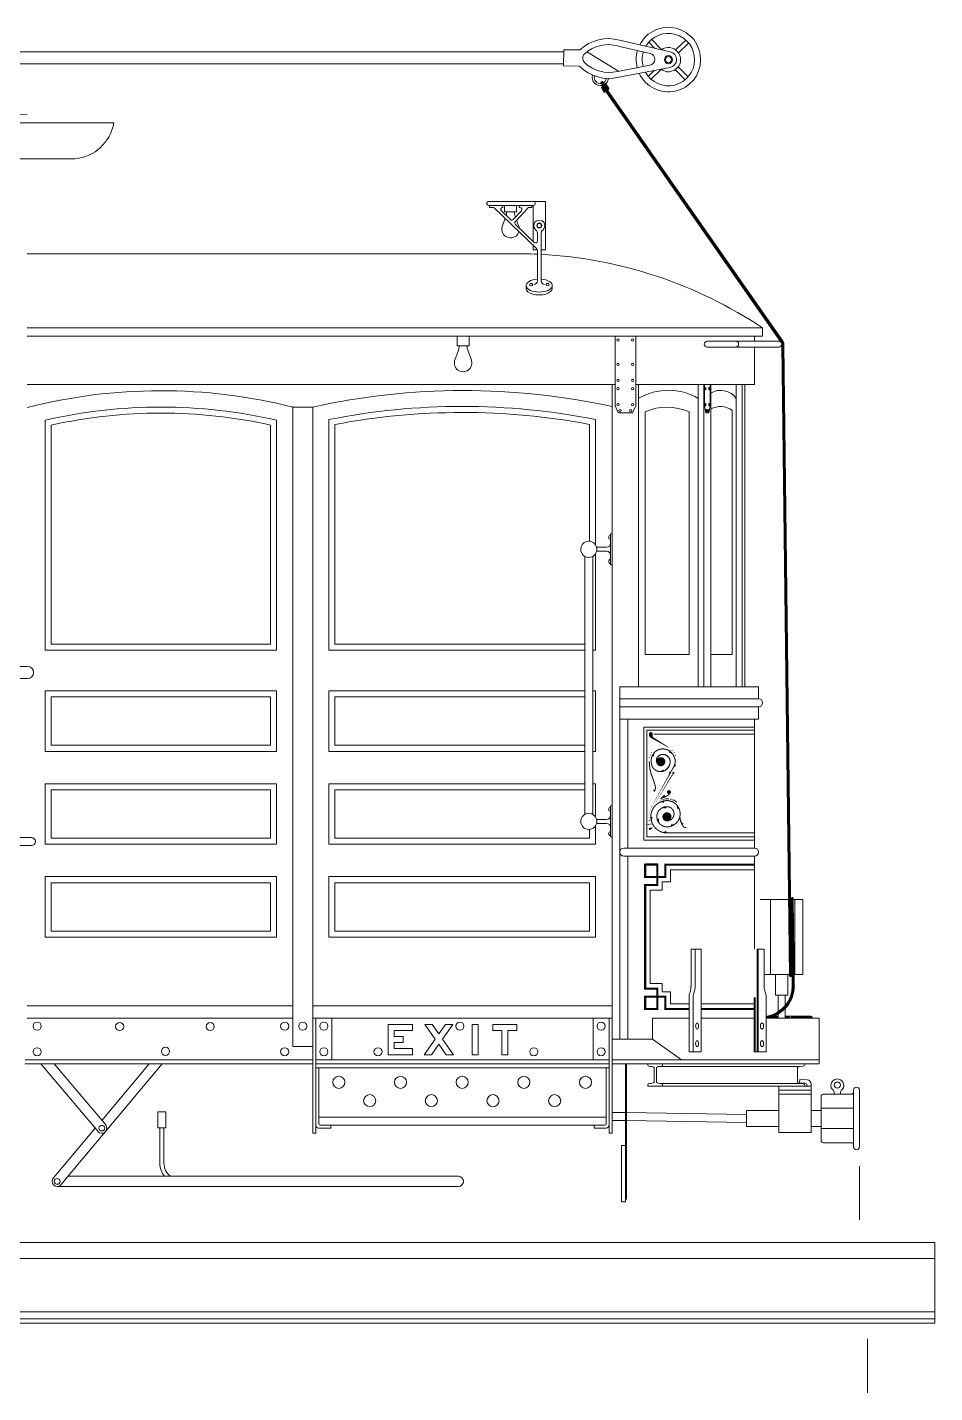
# Model space of a CAD drawing. Header units: inches. Extents: x 0 to 22, y 0 to 17.
# Drawn here: x 14.581 to 16.917, y 3.792 to 7.306 of the extents above; entities that cross this region are included whole.
import ezdxf

# ---------------------------------------------------------------- set-up
doc = ezdxf.new("R2010")
doc.units = ezdxf.units.IN
doc.header["$LTSCALE"] = 100
doc.header["$MEASUREMENT"] = 0
doc.linetypes.add('ACAD_ISO03W100', pattern=[30, 12, -18])
for name, color, linetype, lineweight in [('CAREND0', 7, 'Continuous', 0), ('CARENDBUMPER', 7, 'Continuous', 0), ('CARENDSIGNPOST', 7, 'Continuous', 0), ('CARSIDE', 7, 'Continuous', 0), ('CLERESTORY', 7, 'Continuous', 0), ('DRAWBAR', 7, 'Continuous', 0), ('FENDER', 7, 'Continuous', 0), ('FENDERELEASE', 7, 'Continuous', 0), ('FRONTDOOR', 7, 'Continuous', 0), ('FRONTDOORSTEP', 7, 'Continuous', 0), ('HANDRAIL', 7, 'Continuous', 0), ('HEADLIGHT', 7, 'Continuous', 0), ('LETTERING', 7, 'Continuous', 0), ('RAIL', 7, 'Continuous', 0), ('ROOFSIGN', 7, 'Continuous', 0), ('ROPEGUARD', 7, 'Continuous', 0), ('SCALE', 7, 'Continuous', 0), ('SCROLL', 7, 'Continuous', 0), ('STRIPING', 7, 'Continuous', 0), ('TROLLEYPOLE', 7, 'Continuous', 0), ('TROLLEYPOLEROPE', 7, 'Continuous', 0), ('VESTIBULEDECK', 7, 'Continuous', 0), ('VESTIBULEFACIA', 7, 'Continuous', 0), ('VESTIBULEFRAME', 7, 'Continuous', 0), ('VESTIBULEROOF', 7, 'Continuous', 0)]:
    doc.layers.add(name, color=color, linetype=linetype, lineweight=lineweight)

msp = doc.modelspace()

# ---------------------------------------------------------------- linework, layer by layer
at = {"layer": 'CAREND0', "color": 7, "linetype": 'Continuous'}
for p, q in [((16.09386, 6.5111), (16.09386, 6.33133)), ((16.14708, 6.5111), (16.14708, 6.33126)), ((16.0866, 4.7018), (16.0866, 6.3863)), ((16.1544, 6.3863), (16.1544, 5.60877)), ((16.30817, 6.3863), (16.30817, 5.60877)), ((16.32258, 6.3863), (16.32258, 5.60877)), ((16.32407, 6.38634), (16.32407, 6.33133)), ((16.33872, 6.38634), (16.33872, 6.33131)), ((16.34015, 6.3863), (16.34015, 5.60877)), ((16.40607, 6.3863), (16.40607, 5.60877)), ((16.42153, 6.3863), (16.42153, 5.60877)), ((16.42761, 6.3863), (16.42761, 5.60877)), ((16.09386, 6.33133), (16.10158, 6.31339)), ((16.14708, 6.33126), (16.13921, 6.31339)), ((16.32407, 6.33133), (16.32778, 6.31349)), ((16.33872, 6.33131), (16.33501, 6.31349)), ((16.10404, 6.31349), (16.13928, 6.31349)), ((16.17128, 6.31582), (16.17128, 5.69197)), ((16.28449, 6.3158), (16.28449, 5.69197)), ((16.32778, 6.31349), (16.33501, 6.31349)), ((16.39533, 6.31982), (16.39533, 5.69197)), ((16.17128, 5.69197), (16.28449, 5.69197)), ((16.34015, 5.69197), (16.39533, 5.69197)), ((16.106, 5.60877), (16.4529, 5.60877)), ((16.106, 4.7018), (16.106, 5.60877)), ((16.4529, 5.60879), (16.4633, 5.60879)), ((16.4633, 5.57757), (16.4633, 5.60879)), ((16.106, 5.57757), (16.4633, 5.57757)), ((16.106, 5.55677), (16.4633, 5.55677)), ((16.4633, 5.52559), (16.4633, 5.55677)), ((16.106, 5.52559), (16.4633, 5.52559)), ((16.1268, 5.19337), (16.1268, 5.52559)), ((16.4529, 5.19337), (16.4529, 5.52559)), ((16.1164, 5.19337), (16.4529, 5.19337)), ((16.1164, 5.17257), (16.4529, 5.17257)), ((16.1268, 4.7018), (16.1268, 5.17257)), ((16.4529, 4.93325), (16.4529, 5.17257)), ((16.1906, 4.70179), (16.1906, 4.7559))]:
    msp.add_line(p, q, dxfattribs=at)
at = {"layer": 'CAREND0'}
for p, q in [((16.1906, 4.7559), (16.28446, 4.7559)), ((16.31566, 4.7559), (16.45185, 4.7559)), ((16.0866, 4.7018), (16.1906, 4.7018))]:
    msp.add_line(p, q, dxfattribs=at)
at = {"layer": 'CAREND0', "color": 7, "linetype": 'Continuous'}
for centre in [(16.10158, 6.50074), (16.13921, 6.50074), (16.10158, 6.43834), (16.13921, 6.43834), (16.10158, 6.39674), (16.13921, 6.39674), (16.10158, 6.37594), (16.13921, 6.37594), (16.10158, 6.33434), (16.13921, 6.33434), (16.10678, 6.31874), (16.13401, 6.31874)]:
    msp.add_circle(centre, 0.003, dxfattribs=at)
for centre, radius, start, end in [((16.2312, 6.21985), 0.15182, 59.53227, 120.28959), ((16.3656, 6.32129), 0.04994, 35.96822, 120.64863), ((16.22785, 6.19276), 0.13545, 65.28435, 114.68833), ((16.3656, 6.27969), 0.04994, 53.46954, 120.64863), ((16.4633, 5.56717), 0.0104, -90, 90), ((16.1164, 5.18297), 0.0104, 90, 270), ((16.4529, 5.18297), 0.0104, -90, 90)]:
    msp.add_arc(centre, radius, start, end, dxfattribs=at)
for centre in [(16.32645, 6.37586), (16.33659, 6.37586), (16.32645, 6.33426), (16.33659, 6.33426), (16.32915, 6.31881), (16.33385, 6.31881)]:
    msp.add_ellipse(centre, major_axis=(0, -0.00311), ratio=0.4623873, dxfattribs=at)
at = {"layer": 'CARENDBUMPER', "color": 7, "linetype": 'Continuous'}
for p, q in [((16.1906, 4.70179), (16.1906, 4.7559)), ((16.6193, 4.64846), (16.6193, 4.7559))]:
    msp.add_line(p, q, dxfattribs=at)
at = {"layer": 'CARENDBUMPER'}
for p, q in [((16.1906, 4.7559), (16.28446, 4.7559)), ((16.31566, 4.7559), (16.45185, 4.7559)), ((16.48287, 4.7559), (16.6193, 4.7559)), ((16.26525, 4.64846), (16.6193, 4.64846))]:
    msp.add_line(p, q, dxfattribs=at)
at = {"layer": 'CARENDBUMPER', "linetype": 'Continuous'}
msp.add_line((16.1906, 4.70179), (16.26525, 4.64846), dxfattribs=at)
at = {"layer": 'CARENDSIGNPOST', "color": 7, "linetype": 'Continuous'}
for p, q in [((16.28966, 4.93325), (16.28966, 4.83872)), ((16.28966, 4.93325), (16.28966, 4.83872)), ((16.30006, 4.93325), (16.30006, 4.83872)), ((16.30006, 4.93325), (16.30006, 4.83872)), ((16.31566, 4.93325), (16.31566, 4.66933)), ((16.31566, 4.93325), (16.31566, 4.66933)), ((16.45965, 4.93325), (16.45965, 4.66933)), ((16.46225, 4.93325), (16.46225, 4.66933)), ((16.46225, 4.93325), (16.46225, 4.66933)), ((16.47785, 4.93325), (16.47785, 4.83582)), ((16.47785, 4.93325), (16.47785, 4.83582)), ((16.47785, 4.84672), (16.47785, 4.83582)), ((16.47785, 4.84672), (16.47785, 4.83582)), ((16.28446, 4.80819), (16.28446, 4.66933)), ((16.28446, 4.80819), (16.28446, 4.66933)), ((16.29486, 4.81141), (16.29486, 4.66933)), ((16.29486, 4.81141), (16.29486, 4.66933)), ((16.45185, 4.80845), (16.45185, 4.66933)), ((16.45185, 4.80845), (16.45185, 4.66933)), ((16.45445, 4.80845), (16.45445, 4.66933)), ((16.45445, 4.80845), (16.45445, 4.66933)), ((16.45965, 4.80845), (16.45965, 4.66933)), ((16.48287, 4.81141), (16.48287, 4.66933)), ((16.48287, 4.81141), (16.48287, 4.66933))]:
    msp.add_line(p, q, dxfattribs=at)
at = {"layer": 'CARENDSIGNPOST'}
for p, q in [((16.28966, 4.93325), (16.31566, 4.93325)), ((16.28966, 4.93325), (16.31566, 4.93325)), ((16.45965, 4.93325), (16.47785, 4.93325)), ((16.46225, 4.93325), (16.47785, 4.93325)), ((16.31566, 4.66933), (16.28446, 4.66933)), ((16.31566, 4.66933), (16.28446, 4.66933)), ((16.48287, 4.66933), (16.45185, 4.66933)), ((16.48287, 4.66933), (16.45185, 4.66933))]:
    msp.add_line(p, q, dxfattribs=at)
at = {"layer": 'CARENDSIGNPOST', "color": 7, "linetype": 'Continuous'}
for centre, radius, start, end in [((16.31378, 4.81045), 0.0294, 155.30138, 184.39572), ((16.31378, 4.81045), 0.0294, 155.30138, 184.39572), ((16.22345, 4.84127), 0.06627, -16.24663, -2.20072), ((16.22345, 4.84127), 0.06627, -16.24663, -2.20072), ((16.32419, 4.81063), 0.02934, 155.63669, 178.47561), ((16.32419, 4.81063), 0.02934, 155.63669, 178.47561), ((16.23384, 4.84127), 0.06627, -16.24663, -2.20072), ((16.23384, 4.84127), 0.06627, -16.24663, -2.20072), ((16.54389, 4.84127), 0.06627, -175.2843, -163.75337), ((16.54389, 4.84127), 0.06627, -175.2843, -163.75337), ((16.45354, 4.81063), 0.02934, 1.52439, 24.36331), ((16.45354, 4.81063), 0.02934, 1.52439, 24.36331)]:
    msp.add_arc(centre, radius, start, end, dxfattribs=at)
for centre in [(16.30527, 4.73532), (16.30527, 4.73532), (16.47226, 4.73532), (16.47226, 4.73532), (16.30527, 4.69035), (16.30527, 4.69035), (16.47226, 4.69035), (16.47226, 4.69035)]:
    msp.add_ellipse(centre, major_axis=(0, -0.0079), ratio=0.4854365, dxfattribs=at)
at = {"layer": 'CARSIDE'}
for p, q in [((7.4191, 5.66075), (14.5814, 5.66075)), ((7.4191, 5.62955), (14.5814, 5.62955)), ((7.4186, 5.22065), (14.5913, 5.22065)), ((7.4186, 5.19985), (14.5913, 5.19985))]:
    msp.add_line(p, q, dxfattribs=at)
for centre, radius in [((14.5814, 5.64515), 0.0156), ((14.5913, 5.21025), 0.0104)]:
    msp.add_arc(centre, radius, -90, 90, dxfattribs=at)
at = {"layer": 'CLERESTORY'}
for p, q in [((7.45406, 7.0595), (14.8036, 7.0595)), ((7.31741, 6.9673), (14.70425, 6.9673))]:
    msp.add_line(p, q, dxfattribs=at)
at = {"layer": 'CLERESTORY', "color": 7, "linetype": 'Continuous'}
msp.add_line((14.8032, 7.05733), (14.8032, 7.0595), dxfattribs=at)
at = {"layer": 'CLERESTORY', "linetype": 'Continuous'}
for centre, radius, start, end in [((10.98767, -96.54216), 103.68466, 88.0139935, 91.9625119), ((14.69342, 7.07859), 0.11182, -84.59698, -9.83157)]:
    msp.add_arc(centre, radius, start, end, dxfattribs=at)
at = {"layer": 'DRAWBAR', "color": 7, "linetype": 'Continuous'}
for p, q in [((16.17863, 4.63813), (16.17863, 4.63482)), ((16.19423, 4.62902), (16.19423, 4.59028)), ((16.20088, 4.62902), (16.20088, 4.59028)), ((16.21648, 4.63813), (16.21648, 4.63482)), ((16.5634, 4.6264), (16.5634, 4.59256)), ((16.58302, 4.63806), (16.58302, 4.6374)), ((16.17863, 4.58448), (16.17863, 4.58086)), ((16.18123, 4.58708), (16.18383, 4.58768)), ((16.21128, 4.58768), (16.56679, 4.58768)), ((16.21388, 4.58708), (16.21128, 4.58768)), ((16.21648, 4.58448), (16.21648, 4.58086)), ((16.5153, 4.58086), (16.5153, 4.46126)), ((16.56928, 4.59804), (16.5687, 4.58895)), ((16.58302, 4.58156), (16.58302, 4.58086)), ((16.5881, 4.58282), (16.5881, 4.58086)), ((16.5985, 4.58639), (16.5985, 4.46126)), ((16.7077, 4.57046), (16.7077, 4.56526)), ((16.7233, 4.57046), (16.7233, 4.42486)), ((16.6245, 4.55486), (16.6245, 4.44046)), ((16.6583, 4.56279), (16.6583, 4.56006)), ((16.6739, 4.56267), (16.6739, 4.56006)), ((16.7077, 4.56526), (16.7077, 4.43006)), ((16.4321, 4.51846), (16.4321, 4.47686)), ((16.7077, 4.43006), (16.7077, 4.42486))]:
    msp.add_line(p, q, dxfattribs=at)
at = {"layer": 'DRAWBAR'}
for p, q in [((16.18123, 4.63222), (16.18383, 4.63162)), ((16.21388, 4.63222), (16.21128, 4.63162)), ((16.21128, 4.63162), (16.56894, 4.63162)), ((16.5686, 4.6316), (16.57782, 4.6322)), ((16.17863, 4.58086), (16.5985, 4.58086)), ((16.5153, 4.57046), (16.5985, 4.57046)), ((16.5686, 4.58736), (16.57782, 4.58676)), ((16.56862, 4.58896), (16.58324, 4.58801)), ((16.56928, 4.59804), (16.58877, 4.59677)), ((16.5153, 4.56006), (16.5985, 4.56006)), ((16.6297, 4.56006), (16.7025, 4.56006)), ((16.0866, 4.51326), (16.12114, 4.51277)), ((16.12374, 4.51273), (16.4321, 4.50806)), ((16.4321, 4.51846), (16.5153, 4.51846)), ((16.5985, 4.51846), (16.6245, 4.51846)), ((16.6245, 4.52366), (16.7077, 4.52366)), ((16.0866, 4.49246), (16.12114, 4.49197)), ((16.12374, 4.49193), (16.4321, 4.48726)), ((16.4321, 4.47686), (16.5153, 4.47686)), ((16.5985, 4.47686), (16.6245, 4.47686)), ((16.6245, 4.47166), (16.7077, 4.47166)), ((16.5153, 4.46126), (16.5985, 4.46126)), ((16.6297, 4.43526), (16.7025, 4.43526))]:
    msp.add_line(p, q, dxfattribs=at)
at = {"layer": 'DRAWBAR', "color": 7, "linetype": 'Continuous'}
msp.add_circle((16.66618, 4.58353), 0.0078, dxfattribs=at)
for centre, radius, start, end in [((16.18123, 4.63482), 0.0026, 180, 270), ((16.18455, 4.61239), 0.01924, 59.7915, 92.13601), ((16.21057, 4.61239), 0.01924, 87.86399, 120.2085), ((16.21388, 4.63482), 0.0026, -90, 0), ((16.5686, 4.6264), 0.0052, 90, 180), ((16.57782, 4.6374), 0.0052, -90, 0), ((16.18123, 4.58448), 0.0026, 90, 180), ((16.18455, 4.60692), 0.01924, -92.13601, -59.7915), ((16.21057, 4.60692), 0.01924, -120.2085, -87.86399), ((16.21388, 4.58448), 0.0026, 0, 90), ((16.5686, 4.59256), 0.0052, 180, 270), ((16.57782, 4.58156), 0.0052, 0, 90), ((16.5829, 4.58282), 0.0052, 0, 86.27834), ((16.5881, 4.58639), 0.0104, 0, 86.27834), ((16.66616, 4.58254), 0.01659, -44.02906, 223.68878), ((16.6479, 4.56279), 0.0104, 0, 52.9124), ((16.6843, 4.56267), 0.0104, 126.65281, 180), ((16.7155, 4.57046), 0.0078, 0, 180), ((16.6297, 4.55486), 0.0052, 90, 180), ((16.7025, 4.56526), 0.0052, -90, 0), ((16.6297, 4.44046), 0.0052, 180, 270), ((16.7025, 4.43006), 0.0052, 0, 90), ((16.7155, 4.42486), 0.0078, 180, 360)]:
    msp.add_arc(centre, radius, start, end, dxfattribs=at)
at = {"layer": 'FENDER', "color": 7, "linetype": 'Continuous'}
for p, q in [((14.917, 4.5147), (14.9378, 4.5147)), ((14.917, 4.4731), (14.917, 4.5147)), ((14.9378, 4.4731), (14.9378, 4.5147)), ((14.917, 4.4731), (14.9378, 4.4731)), ((14.9222, 4.3822), (14.9222, 4.4731)), ((14.9326, 4.3822), (14.9326, 4.4731))]:
    msp.add_line(p, q, dxfattribs=at)
at = {"layer": 'FENDER'}
for p, q in [((14.65771, 4.3227), (14.9742, 4.3227)), ((14.68573, 4.3487), (15.6907, 4.3487)), ((14.9742, 4.3227), (15.6907, 4.3227)), ((14.9794, 4.3487), (15.6907, 4.3487))]:
    msp.add_line(p, q, dxfattribs=at)
at = {"layer": 'FENDER', "color": 7, "linetype": 'Continuous'}
for radius, end in [(0.052, 220.10803), (0.0416, 233.63812)]:
    msp.add_arc((14.9742, 4.3822), radius, 180, end, dxfattribs=at)
at = {"layer": 'FENDER'}
msp.add_arc((15.6907, 4.3357), 0.013, -90, 90, dxfattribs=at)
at = {"layer": 'FENDERELEASE', "color": 7, "linetype": 'Continuous'}
for p, q in [((14.61597, 4.63806), (14.7629, 4.46413)), ((14.64985, 4.63806), (14.78269, 4.48081)), ((14.92817, 4.63806), (14.66722, 4.32661)), ((14.8944, 4.63806), (14.77262, 4.49273)), ((16.12114, 4.28265), (16.12114, 4.63806)), ((16.12374, 4.29003), (16.12374, 4.63806)), ((14.75575, 4.47259), (14.64845, 4.34453)), ((16.11074, 4.28265), (16.11074, 4.42825)), ((16.12114, 4.42182), (16.12114, 4.42481)), ((16.12114, 4.29003), (16.12374, 4.29003))]:
    msp.add_line(p, q, dxfattribs=at)
at = {"layer": 'FENDERELEASE'}
for p, q in [((16.11074, 4.42825), (16.12114, 4.42825)), ((16.11074, 4.28265), (16.12114, 4.28265))]:
    msp.add_line(p, q, dxfattribs=at)
at = {"layer": 'FENDERELEASE', "color": 7, "linetype": 'Continuous'}
for centre in [(14.77273, 4.47282), (14.65771, 4.33565)]:
    msp.add_circle(centre, 0.0075, dxfattribs=at)
for centre, radius, start, end in [((14.77277, 4.47249), 0.01294, -139.73183, 40.18988), ((14.65788, 4.33581), 0.01312, 137.21476, 315.41131)]:
    msp.add_arc(centre, radius, start, end, dxfattribs=at)
at = {"layer": 'FRONTDOOR'}
for p, q in [((14.5809, 6.38629), (16.0866, 6.3863)), ((14.6271, 5.70235), (15.2226, 5.70235)), ((14.6427, 5.71795), (15.207, 5.71795)), ((15.3572, 5.70235), (16.01585, 5.70235)), ((15.3728, 5.71795), (16.01585, 5.71795)), ((16.03665, 5.70235), (16.0436, 5.70235)), ((14.6271, 5.59835), (15.2226, 5.59835)), ((15.3572, 5.59835), (16.01585, 5.59835)), ((16.03665, 5.59835), (16.0436, 5.59835)), ((14.6427, 5.58275), (15.207, 5.58275)), ((15.3728, 5.58275), (16.01585, 5.58275)), ((14.6427, 5.45795), (15.207, 5.45795)), ((15.3728, 5.45795), (16.01585, 5.45795)), ((14.6271, 5.44235), (15.2226, 5.44235)), ((15.3572, 5.44235), (16.01585, 5.44235)), ((16.03665, 5.44235), (16.0436, 5.44235)), ((14.6271, 5.35915), (15.2226, 5.35915)), ((14.6427, 5.34355), (15.207, 5.34355)), ((15.3572, 5.35915), (16.01585, 5.35915)), ((15.3728, 5.34355), (16.01585, 5.34355)), ((16.03665, 5.35915), (16.0436, 5.35915)), ((14.6271, 5.20315), (15.2226, 5.20315)), ((14.6427, 5.21875), (15.207, 5.21875)), ((15.3572, 5.20315), (16.0436, 5.20315)), ((15.3728, 5.21875), (16.028, 5.21875)), ((14.6271, 5.11995), (15.2226, 5.11995)), ((14.6427, 5.10435), (15.207, 5.10435)), ((15.3572, 5.11995), (16.0436, 5.11995)), ((15.3728, 5.10435), (16.028, 5.10435)), ((14.6271, 4.96395), (15.2226, 4.96395)), ((14.6427, 4.97955), (15.207, 4.97955)), ((15.3572, 4.96395), (16.0436, 4.96395)), ((15.3728, 4.97955), (16.028, 4.97955)), ((14.5809, 4.7872), (15.2642, 4.7872)), ((15.3156, 4.7871), (16.0866, 4.7871))]:
    msp.add_line(p, q, dxfattribs=at)
at = {"layer": 'FRONTDOOR', "color": 7, "linetype": 'Continuous'}
for p, q in [((16.0866, 4.7871), (16.0866, 6.3863)), ((15.2642, 4.68238), (15.2642, 6.32992)), ((15.2642, 4.68238), (15.2642, 6.3283)), ((15.2642, 6.3283), (15.3156, 6.3283)), ((15.3156, 4.68238), (15.3156, 6.3283)), ((14.6271, 5.70235), (14.6271, 6.29442)), ((15.2226, 5.70235), (15.2226, 6.29461)), ((15.3572, 5.70235), (15.3572, 6.29608)), ((16.0436, 5.97394), (16.0436, 6.29628)), ((14.6427, 5.71795), (14.6427, 6.28195)), ((15.207, 5.71795), (15.207, 6.28213)), ((15.3728, 5.71795), (15.3728, 6.28361)), ((16.028, 5.98304), (16.028, 6.2838)), ((16.0436, 5.70235), (16.0436, 5.95068)), ((14.6271, 5.44235), (14.6271, 5.59835)), ((15.2226, 5.44235), (15.2226, 5.59835)), ((15.3572, 5.44235), (15.3572, 5.59835)), ((16.0436, 5.44235), (16.0436, 5.59835)), ((14.6427, 5.45795), (14.6427, 5.58275)), ((15.207, 5.45795), (15.207, 5.58275)), ((15.3728, 5.45795), (15.3728, 5.58275)), ((14.6271, 5.20315), (14.6271, 5.35915)), ((14.6427, 5.21875), (14.6427, 5.34355)), ((15.207, 5.21875), (15.207, 5.34355)), ((15.2226, 5.20315), (15.2226, 5.35915)), ((15.3572, 5.20315), (15.3572, 5.35915)), ((15.3728, 5.21875), (15.3728, 5.34355)), ((16.0436, 5.27372), (16.0436, 5.35915)), ((16.028, 5.21875), (16.028, 5.24136)), ((16.0436, 5.20315), (16.0436, 5.25046)), ((14.6271, 4.96395), (14.6271, 5.11995)), ((14.6427, 4.97955), (14.6427, 5.10435)), ((15.207, 4.97955), (15.207, 5.10435)), ((15.2226, 4.96395), (15.2226, 5.11995)), ((15.3572, 4.96395), (15.3572, 5.11995)), ((15.3728, 4.97955), (15.3728, 5.10435)), ((16.028, 4.97955), (16.028, 5.10435)), ((16.0436, 4.96395), (16.0436, 5.11995))]:
    msp.add_line(p, q, dxfattribs=at)
at = {"layer": 'FRONTDOOR', "color": 7}
msp.add_line((15.2642, 4.68238), (15.3156, 4.68238), dxfattribs=at)
at = {"layer": 'FRONTDOOR', "color": 7, "linetype": 'Continuous'}
msp.add_circle((15.29, 4.73514), 0.0104, dxfattribs=at)
at = {"layer": 'FRONTDOOR', "linetype": 'Continuous'}
for centre, radius, start, end in [((14.92489, 4.98398), 1.38647, 75.83403, 104.36521), ((15.70393, 4.58223), 1.78872, 77.64697, 102.5387), ((14.92527, 5.00181), 1.32655, 77.04797, 102.98954), ((15.70089, 4.57314), 1.75688, 78.75133, 101.28121), ((14.92527, 5.00181), 1.31095, 77.59019, 102.44769), ((15.70089, 4.55246), 1.76197, 79.30104, 100.73158)]:
    msp.add_arc(centre, radius, start, end, dxfattribs=at)
at = {"layer": 'FRONTDOORSTEP', "color": 7, "linetype": 'Continuous'}
for p, q in [((15.3156, 4.45955), (15.3156, 4.7559)), ((15.3234, 4.45955), (15.3234, 4.7559)), ((15.365, 4.64853), (15.365, 4.7559)), ((16.0372, 4.64846), (16.0372, 4.7559)), ((16.0788, 4.45955), (16.0788, 4.7559)), ((16.0866, 4.45955), (16.0866, 4.7559)), ((15.3312, 4.48425), (15.3312, 4.62766)), ((16.071, 4.48425), (16.071, 4.62766)), ((15.3624, 4.47255), (15.3624, 4.48035)), ((16.0398, 4.47255), (16.0398, 4.48035))]:
    msp.add_line(p, q, dxfattribs=at)
at = {"layer": 'FRONTDOORSTEP'}
for p, q in [((15.3156, 4.7559), (15.365, 4.7559)), ((16.0372, 4.7559), (16.0866, 4.7559)), ((15.3234, 4.62766), (16.0788, 4.62766)), ((15.3312, 4.50115), (16.071, 4.50115)), ((15.3312, 4.47255), (15.3624, 4.47255)), ((15.3351, 4.48035), (16.0671, 4.48035)), ((16.0398, 4.47255), (16.071, 4.47255)), ((15.3156, 4.45955), (15.3234, 4.45955)), ((16.0788, 4.45955), (16.0866, 4.45955))]:
    msp.add_line(p, q, dxfattribs=at)
at = {"layer": 'FRONTDOORSTEP', "linetype": 'Continuous'}
for centre, radius in [((15.3442, 4.73509), 0.0104), ((16.058, 4.73509), 0.0104), ((15.3442, 4.66929), 0.0104), ((16.058, 4.66929), 0.0104), ((15.38307, 4.59066), 0.0156), ((15.54177, 4.59066), 0.0156), ((15.70037, 4.59066), 0.0156), ((15.70041, 4.59066), 0.0156), ((15.85905, 4.59066), 0.0156), ((16.01775, 4.59066), 0.0156), ((15.46237, 4.54326), 0.0156), ((15.62107, 4.54326), 0.0156), ((15.77967, 4.54326), 0.0156), ((15.93835, 4.54326), 0.0156)]:
    msp.add_circle(centre, radius, dxfattribs=at)
at = {"layer": 'FRONTDOORSTEP', "color": 7, "linetype": 'Continuous'}
for centre, radius, start, end in [((15.3312, 4.48035), 0.0078, 180, 270), ((15.3351, 4.48425), 0.0039, 180, 270), ((16.0671, 4.48425), 0.0039, -90, 0), ((16.071, 4.48035), 0.0078, -90, 0)]:
    msp.add_arc(centre, radius, start, end, dxfattribs=at)
at = {"layer": 'HANDRAIL', "color": 7, "linetype": 'Continuous'}
for p, q in [((16.08246, 5.92255), (16.08246, 6.00189)), ((16.01585, 5.28046), (16.01585, 5.94435)), ((16.03665, 5.28018), (16.03665, 5.94423)), ((16.08246, 5.22235), (16.08246, 5.30169))]:
    msp.add_line(p, q, dxfattribs=at)
at = {"layer": 'HANDRAIL', "linetype": 'Continuous'}
for p, q in [((16.04648, 5.96758), (16.07206, 5.96758)), ((16.04651, 5.95718), (16.07206, 5.95718)), ((16.04648, 5.26738), (16.07206, 5.26738)), ((16.04651, 5.25698), (16.07206, 5.25698))]:
    msp.add_line(p, q, dxfattribs=at)
for centre in [(16.02636, 5.96231), (16.02636, 5.26209)]:
    msp.add_circle(centre, 0.0208, dxfattribs=at)
at = {"layer": 'HANDRAIL', "color": 7, "linetype": 'Continuous'}
for centre, radius, start, end in [((16.07206, 5.97798), 0.0104, -90, 0), ((16.08248, 5.99325), 0.00515, 90.18018, 269.81982), ((16.07206, 5.94678), 0.0104, 0, 90), ((16.08248, 5.93093), 0.00515, 90.18018, 269.81982), ((16.07206, 5.27778), 0.0104, -90, 0), ((16.08248, 5.29305), 0.00515, 90.18018, 269.81982), ((16.07206, 5.24658), 0.0104, 0, 90), ((16.08248, 5.23073), 0.00515, 90.18018, 269.81982)]:
    msp.add_arc(centre, radius, start, end, dxfattribs=at)
at = {"layer": 'HANDRAIL', "linetype": 'Continuous'}
for centre, start, end in [((16.09525, 5.96231), 101.99824, 107.89782), ((16.09525, 5.96214), -107.89782, -101.99824), ((16.09525, 5.26211), 101.99824, 107.89782), ((16.09525, 5.26194), -107.89782, -101.99824)]:
    msp.add_arc(centre, 0.0416, start, end, dxfattribs=at)
at = {"layer": 'HEADLIGHT', "color": 7, "linetype": 'Continuous'}
for p, q in [((16.46746, 5.06139), (16.54063, 5.06139)), ((16.4945, 4.86819), (16.4945, 5.06139)), ((16.54583, 5.06139), (16.54753, 5.06139)), ((16.55273, 5.06139), (16.5777, 5.06139)), ((16.5569, 4.86819), (16.5569, 5.06139)), ((16.5777, 4.86819), (16.5777, 5.06139)), ((16.47785, 4.86819), (16.54299, 4.86819)), ((16.50723, 4.86819), (16.50723, 4.8152)), ((16.53843, 4.86819), (16.53843, 4.8152)), ((16.54819, 4.86819), (16.54989, 4.86819)), ((16.55509, 4.86819), (16.5777, 4.86819)), ((16.50723, 4.8152), (16.53843, 4.8152)), ((16.51383, 4.8152), (16.51383, 4.77219)), ((16.53183, 4.8152), (16.53183, 4.78804)), ((16.53183, 4.78026), (16.53183, 4.75589)), ((16.51383, 4.76609), (16.51383, 4.75589))]:
    msp.add_line(p, q, dxfattribs=at)
at = {"layer": 'LETTERING'}
for p, q in [((15.50989, 4.7397), (15.57229, 4.7397)), ((15.52549, 4.7241), (15.57229, 4.7241)), ((15.60448, 4.7397), (15.62353, 4.7397)), ((15.65721, 4.7397), (15.67626, 4.7397)), ((15.72579, 4.7397), (15.74139, 4.7397)), ((15.77963, 4.7397), (15.84123, 4.7397)), ((15.77963, 4.7241), (15.80261, 4.7241)), ((15.81821, 4.7241), (15.84123, 4.7241)), ((15.52549, 4.7085), (15.54889, 4.7085)), ((15.52549, 4.6929), (15.54889, 4.6929)), ((15.52549, 4.6773), (15.57229, 4.6773)), ((15.50989, 4.6617), (15.57229, 4.6617)), ((15.6026, 4.6617), (15.62164, 4.6617)), ((15.6591, 4.6617), (15.67814, 4.6617)), ((15.72579, 4.6617), (15.74139, 4.6617)), ((15.80261, 4.6617), (15.81821, 4.6617))]:
    msp.add_line(p, q, dxfattribs=at)
at = {"layer": 'LETTERING', "linetype": 'Continuous'}
for p, q in [((15.50989, 4.7397), (15.50989, 4.6617)), ((15.52549, 4.7241), (15.52549, 4.7085)), ((15.57229, 4.7397), (15.57229, 4.7241)), ((15.60448, 4.7397), (15.63085, 4.70205)), ((15.62353, 4.7397), (15.64037, 4.71565)), ((15.65721, 4.7397), (15.64037, 4.71565)), ((15.67626, 4.7397), (15.64989, 4.70205)), ((15.72579, 4.7397), (15.72579, 4.6617)), ((15.74139, 4.7397), (15.74139, 4.6617)), ((15.77963, 4.7397), (15.77963, 4.7241)), ((15.80261, 4.7241), (15.80261, 4.6617)), ((15.81821, 4.7241), (15.81821, 4.6617)), ((15.84123, 4.7397), (15.84123, 4.7241)), ((15.52549, 4.6929), (15.52549, 4.6773)), ((15.54889, 4.7085), (15.54889, 4.6929)), ((15.57229, 4.6773), (15.57229, 4.6617)), ((15.63085, 4.70205), (15.6026, 4.6617)), ((15.64037, 4.68845), (15.62164, 4.6617)), ((15.64037, 4.68845), (15.6591, 4.6617)), ((15.64989, 4.70205), (15.67814, 4.6617))]:
    msp.add_line(p, q, dxfattribs=at)
at = {"layer": 'RAIL'}
for p, q in [((5.08323, 4.1787), (16.91677, 4.17866)), ((5.08323, 4.1371), (16.91677, 4.13706)), ((5.08323, 4), (16.91677, 3.99996)), ((5.08323, 3.9818), (16.91677, 3.98176)), ((5.08323, 3.9707), (16.91677, 3.97066))]:
    msp.add_line(p, q, dxfattribs=at)
at = {"layer": 'RAIL', "color": 7, "linetype": 'ACAD_ISO03W100'}
msp.add_line((16.91677, 4.17866), (16.91677, 3.97066), dxfattribs=at)
at = {"layer": 'ROOFSIGN'}
for p, q in [((15.88334, 6.85769), (15.76894, 6.85769)), ((15.91454, 6.85769), (15.88334, 6.85769)), ((15.88334, 6.84729), (15.76894, 6.84729)), ((15.77944, 6.84209), (15.77063, 6.84209)), ((15.8924, 6.73545), (15.7829, 6.8407)), ((15.82487, 6.81076), (15.80132, 6.8335)), ((15.80535, 6.84209), (15.80479, 6.84209)), ((15.84038, 6.83057), (15.80918, 6.83057)), ((15.83204, 6.81099), (15.85279, 6.83372)), ((15.83726, 6.80554), (15.86897, 6.84046)), ((15.84909, 6.84209), (15.84672, 6.84209)), ((15.87953, 6.84209), (15.87267, 6.84209)), ((15.88547, 6.75228), (15.83749, 6.79858)), ((15.89383, 6.73289), (15.88334, 6.73289)), ((15.91454, 6.73289), (15.90394, 6.73289)), ((15.71829, 6.48606), (15.68709, 6.48606))]:
    msp.add_line(p, q, dxfattribs=at)
at = {"layer": 'ROOFSIGN', "linetype": 'Continuous'}
for p, q in [((15.91454, 6.85769), (15.91454, 6.73289)), ((15.77063, 6.84729), (15.77063, 6.84209)), ((15.80535, 6.84729), (15.80535, 6.84209)), ((15.80918, 6.84729), (15.80918, 6.83057)), ((15.81438, 6.83057), (15.81438, 6.82687)), ((15.8354, 6.83057), (15.8354, 6.82687)), ((15.83668, 6.81969), (15.83763, 6.81711)), ((15.84038, 6.84729), (15.84038, 6.83057)), ((15.84672, 6.84729), (15.84672, 6.84209)), ((15.87953, 6.84729), (15.87953, 6.84209)), ((15.88334, 6.84729), (15.88334, 6.7542)), ((15.81093, 6.81376), (15.80437, 6.79592)), ((15.84055, 6.80916), (15.84566, 6.79525)), ((15.89394, 6.7762), (15.89394, 6.75588)), ((15.89394, 6.77345), (15.89394, 6.75588)), ((15.90394, 6.77612), (15.90394, 6.6544)), ((15.88334, 6.74373), (15.88334, 6.73289)), ((15.89394, 6.73188), (15.89394, 6.65393)), ((15.68709, 6.51109), (15.68709, 6.48606)), ((15.71829, 6.51109), (15.71829, 6.48606)), ((15.69102, 6.47517), (15.68156, 6.44946)), ((15.69229, 6.48606), (15.69229, 6.48235)), ((15.71331, 6.48606), (15.71331, 6.48235)), ((15.71459, 6.47517), (15.72404, 6.44946))]:
    msp.add_line(p, q, dxfattribs=at)
at = {"layer": 'ROOFSIGN', "color": 7, "linetype": 'Continuous'}
for p, q in [((15.86516, 6.64129), (15.86516, 6.63359)), ((15.93229, 6.64188), (15.93229, 6.63348))]:
    msp.add_line(p, q, dxfattribs=at)
at = {"layer": 'ROOFSIGN', "linetype": 'Continuous'}
for centre, radius in [((15.89899, 6.79528), 0.0065), ((15.89893, 6.79531), 0.0052)]:
    msp.add_circle(centre, radius, dxfattribs=at)
at = {"layer": 'ROOFSIGN'}
for centre, radius, start, end in [((15.76894, 6.85249), 0.0052, 90, 270), ((15.88334, 6.85249), 0.0052, -90, 90), ((15.77944, 6.83709), 0.005, 46.13492, 90), ((15.80479, 6.83709), 0.005, 90, 226.01623), ((15.84909, 6.83709), 0.005, -42.38431, 90), ((15.87267, 6.83709), 0.005, 90, 137.75503), ((15.82834, 6.81436), 0.005, -133.98377, -42.38431), ((15.84096, 6.80218), 0.005, 137.75503, 226.01623)]:
    msp.add_arc(centre, radius, start, end, dxfattribs=at)
at = {"layer": 'ROOFSIGN', "linetype": 'Continuous'}
for centre, radius, start, end in [((15.79358, 6.82687), 0.0208, -14.80977, 0), ((15.8562, 6.82687), 0.0208, 180, 200.18674), ((15.82487, 6.7864), 0.0226, 155.09957, 342.58197), ((15.82487, 6.7864), 0.0226, 6.87815, 23.05361), ((15.89899, 6.79528), 0.0143, -52.03031, 231.73326), ((15.88394, 6.7762), 0.01, 0, 51.73326), ((15.91394, 6.77612), 0.01, 127.96969, 180), ((15.88894, 6.75588), 0.005, -133.98377, 0), ((15.88894, 6.73185), 0.005, 0, 46.13492), ((15.88394, 6.65351), 0.01, -82.96756, 0), ((15.91394, 6.65378), 0.01, 180, 262.96756), ((15.67149, 6.48235), 0.0208, -20.18674, 0), ((15.73411, 6.48235), 0.0208, 180, 200.18674), ((15.70278, 6.44189), 0.0226, 155.09957, 383.05361)]:
    msp.add_arc(centre, radius, start, end, dxfattribs=at)
at = {"layer": 'ROOFSIGN', "color": 7, "linetype": 'Continuous'}
for centre in [(15.87779, 6.64274), (15.92029, 6.64274)]:
    msp.add_arc(centre, 0.00388, -8.78247, 188.766, dxfattribs=at)
at = {"layer": 'ROOFSIGN', "linetype": 'Continuous'}
for centre, major_axis, ratio, start_param, end_param in [((15.89874, 6.641), (0.03359, 0), 0.5, 1.7143578, 7.6987085), ((15.89873, 6.63368), (0.03356, 0), 0.5003608, 3.1469195, 6.3009908)]:
    msp.add_ellipse(centre, major_axis=major_axis, ratio=ratio, start_param=start_param, end_param=end_param, dxfattribs=at)
at = {"layer": 'ROOFSIGN', "color": 7, "linetype": 'Continuous'}
for centre in [(15.8778, 6.64288), (15.9203, 6.64288)]:
    msp.add_ellipse(centre, major_axis=(0.00401, 0), ratio=0.6195216, start_param=3.4372652, end_param=5.9870489, dxfattribs=at)
at = {"layer": 'ROPEGUARD'}
for p, q in [((16.33133, 6.4981), (16.5154, 6.4981)), ((16.33133, 6.4825), (16.5154, 6.4825))]:
    msp.add_line(p, q, dxfattribs=at)
for centre, start, end in [((16.33133, 6.4903), 90, 270), ((16.40414, 6.4903), -90, 90), ((16.5154, 6.4903), -90, 90)]:
    msp.add_arc(centre, 0.0078, start, end, dxfattribs=at)
at = {"layer": 'SCALE', "color": 7, "linetype": 'Continuous'}
for p, q in [((16.7233, 4.37508), (16.7233, 4.23668)), ((16.7441, 3.93032), (16.7441, 3.79182))]:
    msp.add_line(p, q, dxfattribs=at)
at = {"layer": 'SCROLL', "color": 7, "linetype": 'Continuous'}
msp.add_line((16.22109, 5.32687), (16.22109, 5.32687), dxfattribs=at)
at = {"layer": 'SCROLL', "color": 7, "linetype": 'Continuous', "lineweight": 13}
for points, const_width in [([(16.18853, 5.48684, -1), (16.18353, 5.48684, -1)], 0.005), ([(16.23539, 5.33727, -1), (16.23019, 5.33727, -1)], 0.0052)]:
    msp.add_lwpolyline(points, format="xyb", close=True, dxfattribs=dict(at, const_width=const_width))
at = {"layer": 'SCROLL', "color": 7, "linetype": 'Continuous', "lineweight": 5}
for points, const_width in [([(16.18243, 5.4859, 0.3051314), (16.18818, 5.47735)], 0.0026), ([(16.18972, 5.48603, 0.4258273), (16.19343, 5.47632)], 0.0026), ([(16.2054, 5.40916, -0.2701444), (16.2002, 5.41956, -0.2252229), (16.2067, 5.43126, -0.552136), (16.2353, 5.41956, -0.3403071), (16.221, 5.39226, -0.4506342), (16.1885, 5.40656, -0.2050425), (16.1911, 5.43386, -0.1905718), (16.2067, 5.44686, -0.2307907), (16.2353, 5.44296)], 0.0026), ([(16.18209, 5.41566, 0.0553531), (16.18469, 5.39226, 0.0460923), (16.18859, 5.37926, -0.0309227), (16.19769, 5.35196, -0.2579552), (16.19509, 5.34156)], 0.0026), ([(16.19281, 5.42969, -0.1081942), (16.19486, 5.43892)], 0.0026), ([(16.23303, 5.4405, -0.1081942), (16.24139, 5.43609)], 0.0026), ([(16.2352, 5.44303, -0.03329), (16.23878, 5.43946)], 0.0026), ([(16.23799, 5.44036, -0.0553851), (16.24319, 5.43386, -0.0502603), (16.24709, 5.42606, -0.0830985), (16.24839, 5.41956, -0.0157911), (16.24839, 5.41436, -0.0830985), (16.24709, 5.40786, 0.0207334), (16.24579, 5.40396)], 0.0026), ([(16.21846, 5.39448, -0.1081942), (16.21009, 5.39008)], 0.0026), ([(16.23473, 5.38985, -0.0012332), (16.23335, 5.38154)], 0.002), ([(16.25019, 5.40685, 0.0012332), (16.24419, 5.40095)], 0.002), ([(16.22759, 5.23236, -0.4142136), (16.18599, 5.27396, -0.4142136), (16.22759, 5.31556, -0.4360695), (16.26139, 5.27916, -0.3943986), (16.22759, 5.24796, -0.438837), (16.20159, 5.27656, -0.3928946), (16.22759, 5.29996, -0.40492), (16.24579, 5.28176, -0.4235686), (16.22759, 5.26356)], 0.0026), ([(16.21967, 5.31147, 0.1081942), (16.21023, 5.31182)], 0.0026), ([(16.23539, 5.33467, -0.1127268), (16.22348, 5.32529)], 0.0026), ([(16.2329, 5.32008, 0.0159295), (16.2302, 5.32032)], 0.0026), ([(16.23923, 5.31895, 0.0309084), (16.23543, 5.31968)], 0.0026), ([(16.25318, 5.31117, 0.0710678), (16.24605, 5.31618, 0.0307127), (16.24175, 5.31805)], 0.0026), ([(16.18946, 5.273, 0.1081942), (16.18732, 5.26379)], 0.0026), ([(16.22558, 5.29667, 0.1081942), (16.21614, 5.29716)], 0.0026), ([(16.25532, 5.29432, 0.1081942), (16.25354, 5.3036)], 0.0026), ([(16.26103, 5.27608, 0.1724711), (16.26963, 5.24914, 0.3156674), (16.27753, 5.24665)], 0.0026), ([(16.20551, 5.26914, 0.1081942), (16.20649, 5.25973)], 0.0026), ([(16.22194, 5.23643, 0.1081942), (16.23047, 5.23236)], 0.0026), ([(16.23793, 5.25284, 0.1081942), (16.24729, 5.25423)], 0.0026), ([(16.26897, 5.25524, -0.1081942), (16.26261, 5.26223)], 0.0026)]:
    msp.add_lwpolyline(points, format="xyb", dxfattribs=dict(at, const_width=const_width))
at = {"layer": 'SCROLL', "color": 7, "linetype": 'Continuous', "lineweight": 9, "const_width": 0.004}
msp.add_lwpolyline([(16.1887, 5.47837), (16.18863, 5.47837), (16.18531, 5.48411)], dxfattribs=at)
at = {"layer": 'SCROLL', "color": 7, "linetype": 'Continuous', "lineweight": 5}
for points, const_width in [([(16.4529, 5.48658), (16.19357, 5.48658)], 0.0026), ([(16.19417, 5.43082), (16.1894, 5.43096)], 0.0026), ([(16.23376, 5.4389), (16.23515, 5.44346)], 0.0026), ([(16.21672, 5.39478), (16.21969, 5.39105)], 0.0026), ([(16.23373, 5.38872), (16.23772, 5.38873)], 0.0026), ([(16.24984, 5.40539), (16.24729, 5.40902)], 0.0026), ([(16.21824, 5.31044), (16.21931, 5.31509)], 0.0026), ([(16.18131, 5.27229), (16.18125, 5.27099)], 0.00134), ([(16.18155, 5.27917), (16.18137, 5.27803)], 0.0013), ([(16.18268, 5.28535), (16.18236, 5.28425)], 0.0013), ([(16.18475, 5.29262), (16.18434, 5.29154)], 0.0013), ([(16.1902, 5.27139), (16.18583, 5.27333)], 0.0026), ([(16.18908, 5.30185), (16.18696, 5.29826)], 0.0013), ([(16.22413, 5.29566), (16.22527, 5.3003)], 0.0026), ([(16.25399, 5.29549), (16.25877, 5.29548)], 0.0026), ([(16.18158, 5.25387), (16.18136, 5.25387), (16.18552, 5.25521)], 0.0026), ([(16.18042, 5.26377), (16.18321, 5.264)], 0.00134), ([(16.20673, 5.26786), (16.20197, 5.26827)], 0.0026), ([(16.22366, 5.2368), (16.22084, 5.23296)], 0.0026), ([(16.23916, 5.25411), (16.23895, 5.24935)], 0.0026), ([(16.26883, 5.257), (16.26597, 5.25318)], 0.0026), ([(16.22759, 5.23236), (16.4529, 5.23236)], 0.0026)]:
    msp.add_lwpolyline(points, dxfattribs=dict(at, const_width=const_width))
at = {"layer": 'SCROLL', "color": 7, "linetype": 'Continuous'}
for points in [[(16.2314, 5.45276, 0.0013, 0.00472, 0), (16.18815, 5.47853, 0, 0, 0)], [(16.24591, 5.40422, 0.0026, 0.0005, 0), (16.19138, 5.30619, 0, 0, 0)], [(16.24312, 5.38496, 0.00215, 0.0005, 0), (16.19847, 5.31017, 0, 0, 0)], [(16.22256, 5.32767, 0.0078, 0.0005, 0), (16.20968, 5.31948, 0, 0, 0)], [(16.23033, 5.32032, 0.0026, 0.0005, 0.0952746), (16.20879, 5.3161, 0, 0, 0)], [(16.18447, 5.24319, 0.0052, 0.0013, 0), (16.19032, 5.24551, 0, 0, 0)]]:
    msp.add_lwpolyline(points, format="xyseb", dxfattribs=at)
at = {"layer": 'SCROLL', "color": 7, "linetype": 'Continuous', "lineweight": 0}
for points, const_width in [([(16.23171, 5.45277, -1), (16.23106, 5.45277, -1)], 0.00065), ([(16.19152, 5.30621, -1), (16.19127, 5.30621, -1)], 0.00025), ([(16.19863, 5.31021, -1), (16.19838, 5.31021, -1)], 0.00025), ([(16.20891, 5.31609, -1), (16.20866, 5.31609, -1)], 0.00025), ([(16.2098, 5.31948, -1), (16.20955, 5.31948, -1)], 0.00025), ([(16.18086, 5.27179, -1), (16.18027, 5.27152, -1)], 0.00065), ([(16.18115, 5.27878, -1), (16.18061, 5.27859, -1)], 0.000575), ([(16.18223, 5.27175, -1), (16.18164, 5.27148, -1)], 0.00065), ([(16.18224, 5.28502, -1), (16.18168, 5.2849, -1)], 0.000575), ([(16.18238, 5.2786, -1), (16.18184, 5.27841, -1)], 0.000575), ([(16.18343, 5.28469, -1), (16.18287, 5.28457, -1)], 0.000575), ([(16.18428, 5.29232, -1), (16.18371, 5.29224, -1)], 0.000575), ([(16.18544, 5.29189, -1), (16.18487, 5.29182, -1)], 0.000575), ([(16.18729, 5.2983, -1), (16.18664, 5.2983, -1)], 0.00065), ([(16.18945, 5.30197, -1), (16.1888, 5.30197, -1)], 0.00065), ([(16.18081, 5.26391, -1), (16.18019, 5.26364, -1)], 0.000675), ([(16.18354, 5.26413, -1), (16.18292, 5.26386, -1)], 0.000675), ([(16.19057, 5.24547, -1), (16.18992, 5.24547, -1)], 0.00065)]:
    msp.add_lwpolyline(points, format="xyb", close=True, dxfattribs=dict(at, const_width=const_width))
at = {"layer": 'SCROLL', "color": 7, "linetype": 'Continuous', "lineweight": 5}
for points, const_width in [([(16.18274, 5.42606, -1), (16.18144, 5.42606, -1)], 0.0013), ([(16.18274, 5.41571, -1), (16.18144, 5.41571, -1)], 0.0013), ([(16.18534, 5.43256, -1), (16.18404, 5.43256, -1)], 0.0013), ([(16.18794, 5.43906, -1), (16.18664, 5.43906, -1)], 0.0013), ([(16.24124, 5.44426, -1), (16.23994, 5.44426, -1)], 0.0013), ([(16.24644, 5.43906, -1), (16.24514, 5.43906, -1)], 0.0013), ([(16.25034, 5.43256, -1), (16.24904, 5.43256, -1)], 0.0013), ([(16.24562, 5.38697, -1), (16.24302, 5.38697, -1)], 0.0026), ([(16.19639, 5.34156, -1), (16.19379, 5.34156, -1)], 0.0026), ([(16.18204, 5.25387, -1), (16.18074, 5.25387, -1)], 0.0013), ([(16.18497, 5.24287, -1), (16.18222, 5.24287, -1)], 0.00275), ([(16.18621, 5.25519, -1), (16.18491, 5.25519, -1)], 0.0013)]:
    msp.add_lwpolyline(points, format="xyb", close=True, dxfattribs=dict(at, const_width=const_width))
at = {"layer": 'SCROLL', "color": 7, "linetype": 'Continuous', "lineweight": 30, "const_width": 0.01165}
for points in [[(16.21767, 5.41566, -1), (16.20602, 5.41566, -1)], [(16.23341, 5.27396, -1), (16.22176, 5.27396, -1)]]:
    msp.add_lwpolyline(points, format="xyb", close=True, dxfattribs=at)
at = {"layer": 'SCROLL', "color": 7, "linetype": 'Continuous'}
for centre, radius, start, end in [((16.21492, 5.41971), 0.01415, 91.34151, 228.20877), ((16.21734, 5.41561), 0.01846, -24.82935, 98.56914), ((16.2106, 5.41482), 0.0245, -125.46004, -16.48875)]:
    msp.add_arc(centre, radius, start, end, dxfattribs=at)
at = {"layer": 'STRIPING', "linetype": 'Continuous'}
for p, q in [((16.4529, 5.50478), (16.16779, 5.50478)), ((16.16779, 5.21416), (16.16779, 5.50478)), ((16.4529, 5.49698), (16.17559, 5.49698)), ((16.17559, 5.22196), (16.17559, 5.49698)), ((16.4529, 5.21416), (16.16779, 5.21416)), ((16.4529, 5.22196), (16.17559, 5.22196)), ((16.17143, 5.1531), (16.17143, 5.1193)), ((16.4529, 5.1375), (16.23643, 5.1375)), ((16.23643, 5.1375), (16.23643, 5.1063)), ((16.23643, 5.1063), (16.21563, 5.1063)), ((16.21563, 5.1063), (16.21563, 5.0855)), ((16.21563, 5.0855), (16.18443, 5.0855)), ((16.18443, 5.0855), (16.18443, 5.0595)), ((16.18443, 5.0595), (16.18443, 4.8446)), ((16.18443, 4.8446), (16.21563, 4.8446)), ((16.21563, 4.8446), (16.21563, 4.8238)), ((16.21563, 4.8238), (16.23643, 4.8238)), ((16.23643, 4.8238), (16.23643, 4.7926)), ((16.23643, 4.7926), (16.28446, 4.7926)), ((16.31566, 4.7926), (16.45185, 4.7926))]:
    msp.add_line(p, q, dxfattribs=at)
at = {"layer": 'STRIPING'}
for p, q in [((16.20323, 5.15305), (16.17203, 5.15305)), ((16.20323, 5.15045), (16.17203, 5.15045)), ((16.22403, 5.11925), (16.17463, 5.11925)), ((16.20323, 5.09845), (16.17463, 5.09845)), ((16.20323, 5.09845), (16.17463, 5.09845)), ((16.20323, 4.83125), (16.17203, 4.83125)), ((16.22403, 4.81045), (16.17203, 4.81045)), ((16.20323, 4.77925), (16.17203, 4.77925))]:
    msp.add_line(p, q, dxfattribs=at)
at = {"layer": 'STRIPING', "color": 7, "linetype": 'Continuous'}
for p, q in [((16.22403, 5.11925), (16.22403, 5.15045)), ((16.20323, 4.77925), (16.20323, 4.83125)), ((16.17203, 4.77925), (16.17203, 4.81045)), ((16.22403, 4.77925), (16.22403, 4.81045))]:
    msp.add_line(p, q, dxfattribs=at)
at = {"layer": 'STRIPING', "linetype": 'Continuous', "lineweight": 13, "const_width": 0.0052}
for points in [[(16.20523, 5.1505), (16.16883, 5.1505)], [(16.16883, 5.1193), (16.22343, 5.1193), (16.22343, 5.1505), (16.4529, 5.1505)], [(16.17143, 5.1531), (16.17143, 5.1167)], [(16.20263, 5.1531), (16.20263, 5.0985), (16.17143, 5.0985), (16.17143, 5.0595)], [(16.17143, 5.0595), (16.17143, 4.829)], [(16.16883, 4.8316), (16.20263, 4.8316), (16.20263, 4.7796), (16.17143, 4.7796), (16.17143, 4.8108), (16.22343, 4.8108), (16.22343, 4.7796), (16.28446, 4.7796)], [(16.31566, 4.7796), (16.45185, 4.7796)]]:
    msp.add_lwpolyline(points, dxfattribs=at)
at = {"layer": 'TROLLEYPOLE', "linetype": 'Continuous'}
for p, q in [((16.21384, 7.24819), (16.18829, 7.27469)), ((13.13831, 7.24296), (15.96179, 7.24292)), ((15.96188, 7.24811), (15.96113, 7.20659)), ((15.96188, 7.24811), (16.00341, 7.24736)), ((16.02276, 7.24214), (16.10321, 7.19278)), ((16.18438, 7.23858), (16.10222, 7.25738)), ((16.23618, 7.2427), (16.1057, 7.27256)), ((16.1958, 7.25194), (16.18081, 7.26749)), ((16.27624, 7.27292), (16.24993, 7.24754)), ((16.28342, 7.26542), (16.25714, 7.24007)), ((13.13831, 7.21178), (15.96122, 7.21178)), ((15.96113, 7.20659), (16.00266, 7.20584)), ((16.18383, 7.2081), (16.10105, 7.19227)), ((16.28171, 7.17783), (16.25649, 7.20398)), ((16.23544, 7.20211), (16.10397, 7.17697)), ((16.19476, 7.19433), (16.17934, 7.17946)), ((16.21293, 7.19742), (16.18658, 7.17201)), ((16.27425, 7.17062), (16.24902, 7.19677))]:
    msp.add_line(p, q, dxfattribs=at)
for radius in [0.01038, 0.00779]:
    msp.add_circle((16.23143, 7.22248), radius, dxfattribs=at)
for centre, radius, start, end in [((16.07652, 7.1704), 0.10625, 74.06326, 133.48109), ((16.23123, 7.22262), 0.08307, -154.57361, 152.69575), ((16.23123, 7.22262), 0.06749, -151.09973, 149.2694), ((16.07652, 7.1704), 0.09068, 74.06326, 132.02741), ((16.23123, 7.22262), 0.08307, 163.58802, 194.52849), ((16.23123, 7.22262), 0.06749, 162.77419, 195.38467), ((16.18091, 7.22339), 0.01558, -79.17453, 77.10847), ((16.23143, 7.22248), 0.03115, -127.36673, 125.29855), ((16.23143, 7.22248), 0.02077, -79.58655, 77.52049), ((16.0785, 7.28012), 0.10625, -135.54715, -76.12932), ((16.02624, 7.22618), 0.01558, 132.02741, 225.90653), ((16.0785, 7.28012), 0.09068, -134.09347, -76.12932), ((16.05605, 7.17643), 0.02077, 162.61518, 284.40461), ((16.05605, 7.17643), 0.01558, 164.16985, 278.6445), ((16.05605, 7.17643), 0.01558, -61.67006, -8.59878), ((16.05605, 7.17643), 0.02077, -61.02104, -7.04411)]:
    msp.add_arc(centre, radius, start, end, dxfattribs=at)
at = {"layer": 'TROLLEYPOLEROPE', "color": 7, "linetype": 'Continuous'}
for p, q in [((16.05779, 7.16457), (16.06343, 7.15517)), ((16.05784, 7.16197), (16.06244, 7.15429)), ((16.05873, 7.16553), (16.06441, 7.15605)), ((16.07054, 7.15978), (16.05926, 7.14975)), ((16.07167, 7.15905), (16.05987, 7.14855)), ((16.06002, 7.1659), (16.0654, 7.15693)), ((16.06792, 7.15916), (16.06036, 7.15243)), ((16.07228, 7.15786), (16.06099, 7.14781)), ((16.06471, 7.16348), (16.06115, 7.16567)), ((16.07326, 7.15524), (16.06197, 7.14519)), ((16.0623, 7.16464), (16.06639, 7.15781)), ((16.07438, 7.1545), (16.06258, 7.144)), ((16.07081, 7.1548), (16.06304, 7.14789)), ((16.07499, 7.1533), (16.06371, 7.14327)), ((16.07598, 7.15071), (16.06469, 7.14065)), ((16.0771, 7.14996), (16.06534, 7.13949)), ((16.07427, 7.15092), (16.06612, 7.14367)), ((16.0777, 7.14876), (16.06651, 7.1388)), ((16.07702, 7.14643), (16.06906, 7.13949)), ((16.07115, 7.15949), (16.06945, 7.16056)), ((16.07033, 7.14059), (16.52184, 6.49458)), ((16.07131, 7.14145), (16.52291, 6.49533)), ((16.0723, 7.14231), (16.52397, 6.49607)), ((16.07328, 7.14317), (16.52504, 6.49682)), ((16.07431, 7.14407), (16.52658, 6.49684)), ((16.52316, 6.49033), (16.54303, 4.86471)), ((16.52446, 6.49035), (16.54436, 4.86248)), ((16.52576, 6.49036), (16.54566, 4.86215)), ((16.52706, 6.49038), (16.54696, 4.86251)), ((16.52837, 6.48962), (16.54823, 4.86478)), ((16.5475, 5.06392), (16.55023, 4.84005)), ((16.54877, 5.06619), (16.55153, 4.84007)), ((16.55007, 5.06655), (16.55283, 4.84009)), ((16.55137, 5.06622), (16.55413, 4.8401)), ((16.5527, 5.06399), (16.55543, 4.84012))]:
    msp.add_line(p, q, dxfattribs=at)
at = {"layer": 'TROLLEYPOLEROPE'}
for p, q in [((16.49222, 4.7572), (16.51383, 4.7572)), ((16.49222, 4.7559), (16.59893, 4.7559)), ((16.49681, 4.7585), (16.51383, 4.7585)), ((16.50057, 4.7598), (16.51383, 4.7598)), ((16.50386, 4.7611), (16.51383, 4.7611)), ((16.53183, 4.7611), (16.54709, 4.7611)), ((16.53183, 4.7598), (16.54365, 4.7598)), ((16.53183, 4.7585), (16.54332, 4.7585)), ((16.53183, 4.7572), (16.54369, 4.7572)), ((16.54709, 4.7611), (16.59893, 4.7611)), ((16.54719, 4.7585), (16.60153, 4.7585)), ((16.54752, 4.7598), (16.60118, 4.7598)), ((16.54756, 4.7572), (16.60118, 4.7572))]:
    msp.add_line(p, q, dxfattribs=at)
at = {"layer": 'TROLLEYPOLEROPE', "color": 7, "linetype": 'Continuous'}
for centre, radius, start, end in [((16.06007, 7.1633), 0.0026, 30.92485, 210.92485), ((16.06181, 7.15028), 0.0026, 123.87825, 304.39046), ((16.06451, 7.14574), 0.0026, 124.28878, 304.8315), ((16.0672, 7.14131), 0.0026, 114.62729, 315.55015), ((16.06974, 7.15731), 0.0026, -55.69329, 134.16886), ((16.07244, 7.15277), 0.0026, -51.16192, 132.47627), ((16.07516, 7.14824), 0.0026, -52.37356, 136.31016), ((16.51545, 6.49011), 0.0078, 0, 34.951), ((16.51545, 6.49011), 0.0091, 0, 34.951), ((16.51545, 6.49011), 0.0104, 0, 34.951), ((16.51545, 6.49011), 0.0117, 0, 34.951), ((16.51805, 6.49089), 0.0104, -7.02057, 34.94496), ((16.5501, 5.06395), 0.0026, 0.70023, 180.70023), ((16.54563, 4.86475), 0.0026, -179.29977, 0.70023), ((16.47126, 4.83875), 0.08159, -80.82893, 0.93972), ((16.47125, 4.83875), 0.08029, -80.58104, 0.94327), ((16.47125, 4.83875), 0.08289, -80.57932, 0.93563), ((16.47121, 4.83875), 0.07903, -78.91653, 0.94507), ((16.47121, 4.83875), 0.08423, -78.99706, 0.93001), ((16.48683, 4.75862), 0.0026, 99.34522, 280.69407), ((16.54979, 4.75854), 0.0026, 102.23534, 261.04341)]:
    msp.add_arc(centre, radius, start, end, dxfattribs=at)
at = {"layer": 'TROLLEYPOLEROPE'}
msp.add_arc((16.59893, 4.7585), 0.0026, -90, 90, dxfattribs=at)
at = {"layer": 'VESTIBULEDECK'}
for p, q in [((14.5809, 4.7872), (15.2642, 4.7872)), ((15.3156, 4.7871), (16.0866, 4.7871)), ((14.5809, 4.756), (15.2642, 4.756)), ((15.3156, 4.7559), (16.0866, 4.7559))]:
    msp.add_line(p, q, dxfattribs=at)
at = {"layer": 'VESTIBULEDECK', "color": 7, "linetype": 'Continuous'}
msp.add_line((16.0866, 4.7559), (16.0866, 4.7871), dxfattribs=at)
at = {"layer": 'VESTIBULEFACIA'}
for p, q in [((14.5809, 6.5111), (16.45286, 6.5111)), ((14.5809, 6.38629), (16.09386, 6.3863)), ((16.14708, 6.3863), (16.45286, 6.3863))]:
    msp.add_line(p, q, dxfattribs=at)
at = {"layer": 'VESTIBULEFACIA', "color": 7, "linetype": 'Continuous'}
for p, q in [((16.45286, 6.5111), (16.45286, 6.4981)), ((16.45286, 6.4825), (16.45286, 6.3863))]:
    msp.add_line(p, q, dxfattribs=at)
at = {"layer": 'VESTIBULEFRAME'}
for p, q in [((14.57501, 4.64846), (15.3156, 4.64846)), ((15.3234, 4.64846), (16.0788, 4.64846)), ((16.0866, 4.64846), (16.6193, 4.64846)), ((14.57482, 4.63806), (15.3156, 4.63806)), ((15.3234, 4.63806), (16.0788, 4.63806)), ((16.0866, 4.63806), (16.6193, 4.63806))]:
    msp.add_line(p, q, dxfattribs=at)
at = {"layer": 'VESTIBULEFRAME', "color": 7, "linetype": 'Continuous'}
msp.add_line((16.6193, 4.63806), (16.6193, 4.64846), dxfattribs=at)
at = {"layer": 'VESTIBULEFRAME', "linetype": 'Continuous'}
for centre in [(14.60631, 4.73514), (14.81868, 4.73414), (15.05173, 4.73414), (15.24341, 4.73514), (15.69452, 4.73514), (14.60631, 4.66924), (14.93663, 4.67025), (15.24341, 4.66924), (15.48363, 4.66924), (15.88489, 4.66924)]:
    msp.add_circle(centre, 0.0104, dxfattribs=at)
at = {"layer": 'VESTIBULEROOF'}
for p, q in [((14.5809, 6.7228), (15.8283, 6.7228)), ((14.5809, 6.5319), (16.4737, 6.5319)), ((14.5809, 6.5111), (16.4737, 6.5111))]:
    msp.add_line(p, q, dxfattribs=at)
at = {"layer": 'VESTIBULEROOF', "color": 7, "linetype": 'Continuous'}
msp.add_line((16.4737, 6.5111), (16.4737, 6.5319), dxfattribs=at)
at = {"layer": 'VESTIBULEROOF', "linetype": 'Continuous'}
for centre, radius, start, end in [((15.84159, 5.51069), 1.21219, 87.5249, 90.683), ((15.8435, 5.58789), 1.13504, 56.27373, 86.94747)]:
    msp.add_arc(centre, radius, start, end, dxfattribs=at)

doc.saveas('drawing.dxf')
